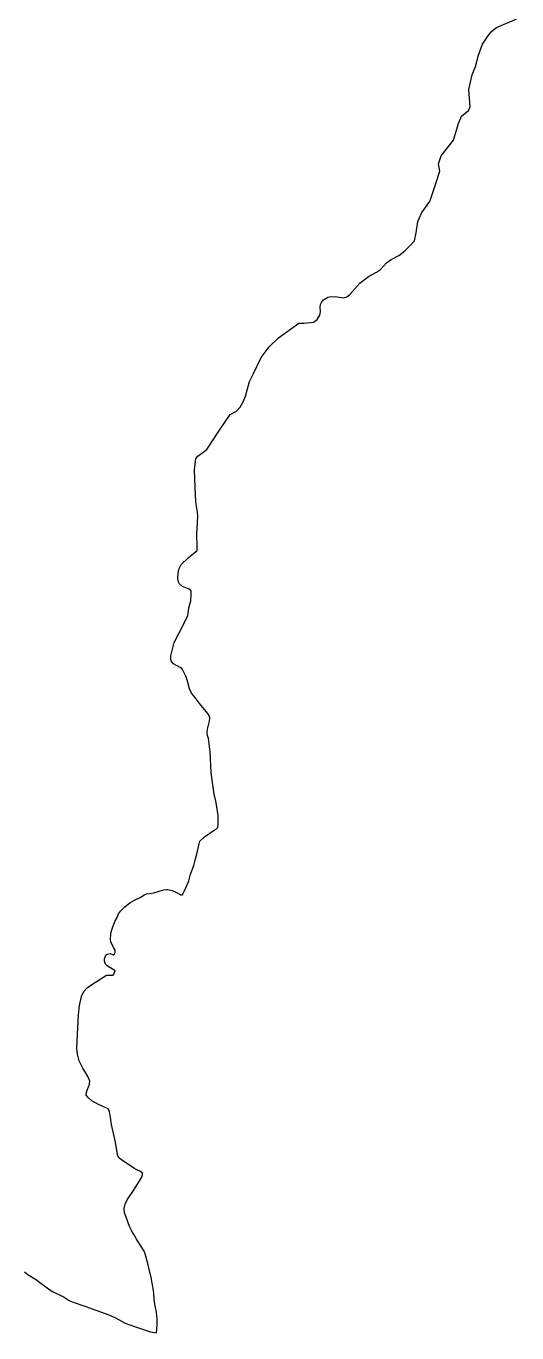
# Model space of a CAD drawing. Extents: x 1189447 to 1205702, y 6141591 to 6152844.
# Drawn here: x 1197369 to 1198691, y 6141591 to 6145113 of the extents above; entities that cross this region are included whole.
import ezdxf

# ---------------------------------------------------------------- set-up
doc = ezdxf.new("R2010")
doc.units = 0
doc.linetypes.add('CONTINU', pattern=[0])
doc.layers.add('1SECTION', color=7, linetype='CONTINU')

msp = doc.modelspace()

# ---------------------------------------------------------------- linework, layer by layer
at = {"layer": '1SECTION'}
msp.add_lwpolyline([(1197364.56, 6141755.6), (1197373.98, 6141748.72), (1197394.29, 6141735.65), (1197433.3, 6141706.66), (1197441.77, 6141702.12), (1197463, 6141692.08), (1197471.81, 6141687.07), (1197484.93, 6141678.63), (1197493.63, 6141674.4), (1197527.08, 6141663.12), (1197559.99, 6141651.25), (1197592.34, 6141639.69), (1197610.17, 6141631.74), (1197634.44, 6141618.58), (1197643.53, 6141614.21), (1197671.92, 6141604.87), (1197704.49, 6141594.33), (1197720.77, 6141591.13), (1197722.16, 6141612.02), (1197722.12, 6141628.79), (1197720.1, 6141646.75), (1197717.49, 6141659.57), (1197715.03, 6141674.12), (1197713.88, 6141682.39), (1197713.24, 6141697.03), (1197712.5, 6141704.06), (1197711.56, 6141710.45), (1197710.68, 6141715.72), (1197708.74, 6141725.3), (1197706.15, 6141740.45), (1197699.84, 6141766.75), (1197697.79, 6141774.1), (1197689.45, 6141804.35), (1197686.75, 6141810.93), (1197677.49, 6141826.38), (1197665.72, 6141845.01), (1197658.25, 6141857.61), (1197654.31, 6141864.85), (1197648.42, 6141875.64), (1197645.17, 6141885.31), (1197641.13, 6141895.87), (1197634.39, 6141914.64), (1197633.5, 6141925.88), (1197635.65, 6141937.55), (1197641.31, 6141949.6), (1197658.54, 6141975.07), (1197680.93, 6142010.5), (1197682.56, 6142015.94), (1197682.85, 6142021.07), (1197677.27, 6142025.87), (1197667.63, 6142030.78), (1197659.48, 6142034.99), (1197655.57, 6142037.47), (1197651.09, 6142040.57), (1197626.16, 6142057.2), (1197620.15, 6142062.3), (1197616.65, 6142068.62), (1197614.46, 6142077.54), (1197609.95, 6142104.6), (1197599.36, 6142152.19), (1197595.77, 6142178.07), (1197592.65, 6142190.48), (1197590.11, 6142194.42), (1197584.13, 6142197.7), (1197564.24, 6142206.38), (1197546.52, 6142216.45), (1197537.1, 6142224.39), (1197530.93, 6142231.54), (1197532.02, 6142239.78), (1197540.05, 6142261.64), (1197540.43, 6142269.33), (1197539.34, 6142274.23), (1197534.78, 6142283.42), (1197522.17, 6142304.3), (1197512.32, 6142323.91), (1197507.43, 6142342.07), (1197506.2, 6142357.63), (1197507.04, 6142378.5), (1197509.86, 6142448.31), (1197512.87, 6142473.37), (1197518.72, 6142497.39), (1197524.46, 6142510.82), (1197533.35, 6142521.13), (1197545.84, 6142529.79), (1197585.82, 6142555.1), (1197602.53, 6142554.84), (1197604.18, 6142556.09), (1197609.17, 6142567.16), (1197587.55, 6142580.39), (1197583.46, 6142584.96), (1197580.7, 6142592.87), (1197580.25, 6142599.5), (1197584.22, 6142608.78), (1197587.86, 6142611.61), (1197595.43, 6142613.12), (1197603.68, 6142609.67), (1197607.86, 6142613.23), (1197609.02, 6142617.22), (1197609.06, 6142622.37), (1197605.84, 6142627.93), (1197597.79, 6142644.67), (1197596.9, 6142649.92), (1197596.74, 6142655.39), (1197597.09, 6142661.41), (1197597.67, 6142668.55), (1197600.83, 6142680.3), (1197608.08, 6142699.46), (1197614.71, 6142710.9), (1197618.46, 6142720.58), (1197623.17, 6142727.44), (1197635.15, 6142739.43), (1197648.75, 6142749.99), (1197661.28, 6142757.22), (1197678.13, 6142765.65), (1197687.52, 6142771.83), (1197693.9, 6142774.67), (1197701.71, 6142775.57), (1197712.9, 6142777.32), (1197739.63, 6142785.26), (1197746.41, 6142786.05), (1197751.07, 6142785.91), (1197762.73, 6142782.78), (1197772.11, 6142778.67), (1197786.23, 6142771.62), (1197790.33, 6142771.36), (1197799.71, 6142790.77), (1197807.06, 6142809.48), (1197812.13, 6142827.04), (1197821.23, 6142850.68), (1197824.92, 6142865.25), (1197829.24, 6142880.95), (1197835.05, 6142908.76), (1197837.42, 6142915.72), (1197849.6, 6142927.89), (1197875.73, 6142945.38), (1197882.2, 6142949.58), (1197885.24, 6142952.7), (1197886.85, 6142958.65), (1197886.85, 6142966.72), (1197886.9, 6142973.47), (1197886.14, 6142984.49), (1197883.82, 6143003.12), (1197879.98, 6143023.62), (1197875.53, 6143042.9), (1197871.24, 6143073.85), (1197867.98, 6143101.55), (1197864.75, 6143157.1), (1197860.17, 6143193.03), (1197858.07, 6143200.79), (1197857.12, 6143209.1), (1197857.4, 6143217.77), (1197863.01, 6143239.52), (1197864.25, 6143248.35), (1197862.91, 6143252.9), (1197858.25, 6143259.86), (1197850.44, 6143270.38), (1197840.02, 6143282.53), (1197834.09, 6143289.43), (1197823.57, 6143304.44), (1197814.52, 6143315.38), (1197808.99, 6143326.67), (1197803.32, 6143351.15), (1197799.62, 6143360.56), (1197790.25, 6143378.62), (1197788.23, 6143381.08), (1197784.1, 6143384.04), (1197766.46, 6143394.07), (1197761.14, 6143400.1), (1197759.24, 6143405.41), (1197758.96, 6143415.63), (1197767.64, 6143451.12), (1197780.35, 6143476.03), (1197804.76, 6143523.6), (1197807.38, 6143545.31), (1197812.56, 6143563.94), (1197814.14, 6143579.63), (1197813.54, 6143591.01), (1197808.64, 6143594.98), (1197790.75, 6143602.02), (1197782.21, 6143609.26), (1197778.81, 6143616.96), (1197777.67, 6143625.44), (1197778.47, 6143637.27), (1197780.45, 6143649.25), (1197786.94, 6143662.08), (1197805.36, 6143679.62), (1197829.58, 6143699.32), (1197830.03, 6143710.58), (1197828.83, 6143742.57), (1197831.49, 6143791.88), (1197830.93, 6143803.11), (1197826.58, 6143829.93), (1197824.34, 6143870.08), (1197823.02, 6143915.54), (1197826.35, 6143947.29), (1197831.3, 6143954.01), (1197855.85, 6143971.36), (1197890.51, 6144023.44), (1197918.79, 6144065.74), (1197935.71, 6144074.9), (1197945.57, 6144086.03), (1197953.83, 6144099.92), (1197959.97, 6144115.34), (1197970.91, 6144154.47), (1197981.67, 6144176.56), (1198002.16, 6144219.18), (1198023.48, 6144247.92), (1198049.45, 6144272.52), (1198103.49, 6144311.81), (1198118.26, 6144311.8), (1198143.31, 6144315.1), (1198153.38, 6144322.16), (1198160.59, 6144333.85), (1198161.78, 6144342.68), (1198160.9, 6144355.56), (1198162, 6144362.32), (1198164.7, 6144368.07), (1198169.88, 6144374.63), (1198181.72, 6144382.2), (1198191.32, 6144384.05), (1198206.89, 6144382.87), (1198223.91, 6144380.65), (1198232.73, 6144383.09), (1198241.35, 6144389.44), (1198268.39, 6144419.5), (1198291.9, 6144437.45), (1198313.13, 6144449.18), (1198323.44, 6144456.56), (1198339.91, 6144474.22), (1198352.28, 6144483.63), (1198372.74, 6144494.35), (1198389.7, 6144506.8), (1198402.24, 6144519.49), (1198415.44, 6144533.85), (1198419.6, 6144555.63), (1198424.5, 6144585.62), (1198434.83, 6144610.6), (1198456.91, 6144639.95), (1198472.47, 6144688.76), (1198483.9, 6144721.25), (1198480.42, 6144741.23), (1198487.16, 6144762.88), (1198520.4, 6144805.34), (1198533.96, 6144849.9), (1198542.18, 6144869.61), (1198560.88, 6144885.48), (1198565.34, 6144894.64), (1198561.39, 6144942.04), (1198570.64, 6144980.87), (1198579.35, 6145003.75), (1198587.91, 6145034.56), (1198598.82, 6145064.3), (1198613.34, 6145085.67), (1198624.06, 6145098.7), (1198636.15, 6145108.41), (1198691.09, 6145132.33)], dxfattribs=at)

doc.saveas('drawing.dxf')
